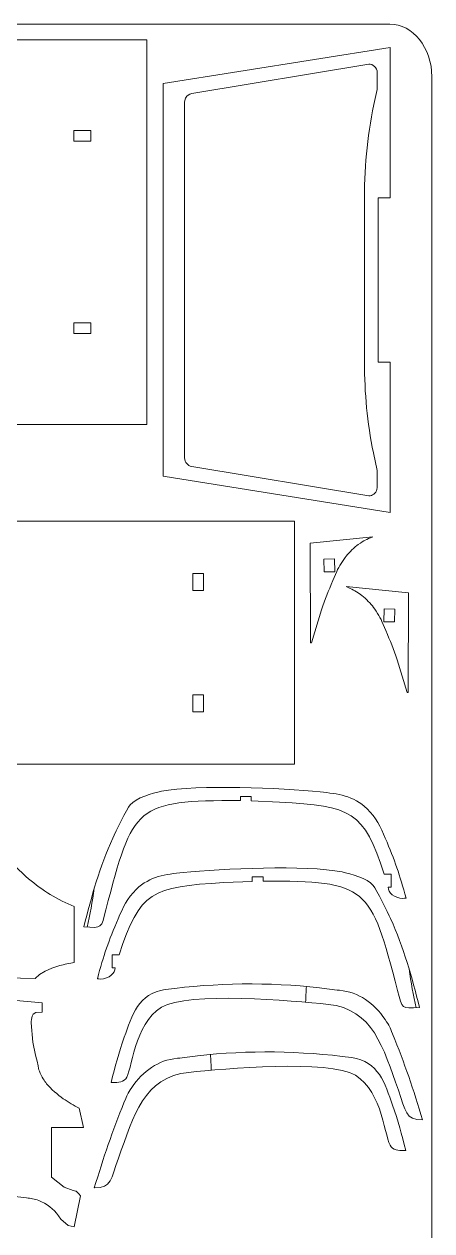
# Model space of a CAD drawing. Header units: centimetres. Extents: x -115 to 36, y 62 to 130.
# Drawn here: x -13.85 to -1.75, y 94.48 to 130.3 of the extents above; entities that cross this region are included whole.
import ezdxf

# ---------------------------------------------------------------- set-up
doc = ezdxf.new("R2010")
doc.units = ezdxf.units.CM
doc.header["$MEASUREMENT"] = 0
doc.layers.add('Camada 1', color=7, linetype='Continuous')

msp = doc.modelspace()

# ---------------------------------------------------------------- linework, layer by layer
at = {"layer": 'Camada 1', "lineweight": 9}
for points, knots in [([(-37.98462, 128.74245), (-37.98462, 129.60011), (-37.42239, 130.30186), (-36.7352, 130.30186), (-36.7352, 130.30186), (-36.7352, 130.30186), (-3.00048, 130.30186), (-3.00048, 130.30186), (-3.00048, 130.30186), (-2.31329, 130.30186), (-1.75102, 129.60011), (-1.75102, 128.74245), (-1.75102, 128.74245), (-1.75102, 128.74245), (-1.75102, 63.24875), (-1.75102, 63.24875), (-1.75102, 63.24875), (-1.75102, 62.39104), (-2.31329, 61.68936), (-3.00048, 61.68936), (-3.00048, 61.68936), (-3.00048, 61.68936), (-36.7352, 61.68936), (-36.7352, 61.68936), (-36.7352, 61.68936), (-37.42239, 61.68936), (-37.98462, 62.39104), (-37.98462, 63.24875), (-37.98462, 63.24875), (-37.98462, 63.24875), (-37.98462, 128.74245), (-37.98462, 128.74245)], [0, 0, 0, 0, 0.11111111, 0.11111111, 0.11111111, 0.11111111, 0.22222222, 0.22222222, 0.22222222, 0.22222222, 0.33333333, 0.33333333, 0.33333333, 0.33333333, 0.44444444, 0.44444444, 0.44444444, 0.44444444, 0.55555556, 0.55555556, 0.55555556, 0.55555556, 0.66666667, 0.66666667, 0.66666667, 0.66666667, 0.77777778, 0.77777778, 0.77777778, 0.77777778, 1, 1, 1, 1]), ([(-10.20844, 129.84083), (-10.20844, 129.84083), (-10.20844, 118.41996), (-10.20844, 118.41996), (-10.20844, 118.41996), (-10.20844, 118.41996), (-17.29414, 118.41996), (-17.29414, 118.41996), (-17.29414, 118.41996), (-17.29414, 118.41996), (-17.29414, 129.84083), (-17.29414, 129.84083), (-17.29414, 129.84083), (-17.29414, 129.84083), (-10.20844, 129.84083), (-10.20844, 129.84083)], [0, 0, 0, 0, 0.2, 0.2, 0.2, 0.2, 0.4, 0.4, 0.4, 0.4, 0.6, 0.6, 0.6, 0.6, 1, 1, 1, 1]), ([(-3.34613, 120.26524), (-3.34613, 120.26524), (-2.98545, 120.26524), (-2.98545, 120.26524), (-2.98545, 120.26524), (-2.98545, 120.26524), (-2.98837, 115.80536), (-2.98837, 115.80536), (-2.98837, 115.80536), (-2.98837, 115.80536), (-9.7238, 116.88034), (-9.7238, 116.88034), (-9.7238, 116.88034), (-9.7238, 116.88034), (-9.7238, 128.53511), (-9.7238, 128.53511), (-9.7238, 128.53511), (-9.7238, 128.53511), (-2.98837, 129.61004), (-2.98837, 129.61004), (-2.98837, 129.61004), (-2.98837, 129.61004), (-2.98545, 125.1502), (-2.98545, 125.1502), (-2.98545, 125.1502), (-2.98545, 125.1502), (-3.34613, 125.1502), (-3.34613, 125.1502), (-3.34613, 125.1502), (-3.34613, 125.1502), (-3.34613, 120.26524), (-3.34613, 120.26524)], [0, 0, 0, 0, 0.11111111, 0.11111111, 0.11111111, 0.11111111, 0.22222222, 0.22222222, 0.22222222, 0.22222222, 0.33333333, 0.33333333, 0.33333333, 0.33333333, 0.44444444, 0.44444444, 0.44444444, 0.44444444, 0.55555556, 0.55555556, 0.55555556, 0.55555556, 0.66666667, 0.66666667, 0.66666667, 0.66666667, 0.77777778, 0.77777778, 0.77777778, 0.77777778, 1, 1, 1, 1]), ([(-9.05885, 128.10714), (-9.05885, 128.10714), (-9.08659, 127.99153), (-9.08659, 127.99153), (-9.08659, 127.99153), (-9.08659, 127.99153), (-9.08659, 117.42391), (-9.08659, 117.42391), (-9.08659, 117.42391), (-9.07861, 117.28823), (-9.00431, 117.20187), (-8.87189, 117.17221), (-8.87189, 117.17221), (-8.87189, 117.17221), (-3.62558, 116.29747), (-3.62558, 116.29747), (-3.62558, 116.29747), (-3.51997, 116.29217), (-3.40427, 116.37967), (-3.37941, 116.48638), (-3.37941, 116.48638), (-3.37941, 116.48638), (-3.3707, 116.55235), (-3.3707, 116.55235), (-3.3707, 116.55235), (-3.3707, 116.55235), (-3.3707, 117.05304), (-3.3707, 117.05304), (-3.3707, 117.05304), (-3.3707, 117.05304), (-3.48717, 117.58072), (-3.48717, 117.58072), (-3.48717, 117.58072), (-3.66751, 118.48205), (-3.74851, 119.34673), (-3.75303, 120.26524), (-3.75303, 120.26524), (-3.75303, 120.26524), (-3.75303, 125.1502), (-3.75303, 125.1502), (-3.75303, 125.1502), (-3.74806, 126.16007), (-3.64934, 127.11218), (-3.43151, 128.09907), (-3.43151, 128.09907), (-3.43151, 128.09907), (-3.3707, 128.36236), (-3.3707, 128.36236), (-3.3707, 128.36236), (-3.3707, 128.36236), (-3.3707, 128.86305), (-3.3707, 128.86305), (-3.3707, 128.86305), (-3.37552, 129.0098), (-3.49476, 129.12446), (-3.62558, 129.11797), (-3.62558, 129.11797), (-3.62558, 129.11797), (-8.87189, 128.24323), (-8.87189, 128.24323), (-8.87189, 128.24323), (-8.96329, 128.22273), (-9.01238, 128.18661), (-9.05885, 128.10714)], [0, 0, 0, 0, 0.05882353, 0.05882353, 0.05882353, 0.05882353, 0.11764706, 0.11764706, 0.11764706, 0.11764706, 0.17647059, 0.17647059, 0.17647059, 0.17647059, 0.23529412, 0.23529412, 0.23529412, 0.23529412, 0.29411765, 0.29411765, 0.29411765, 0.29411765, 0.35294118, 0.35294118, 0.35294118, 0.35294118, 0.41176471, 0.41176471, 0.41176471, 0.41176471, 0.47058824, 0.47058824, 0.47058824, 0.47058824, 0.52941176, 0.52941176, 0.52941176, 0.52941176, 0.58823529, 0.58823529, 0.58823529, 0.58823529, 0.64705882, 0.64705882, 0.64705882, 0.64705882, 0.70588235, 0.70588235, 0.70588235, 0.70588235, 0.76470588, 0.76470588, 0.76470588, 0.76470588, 0.82352941, 0.82352941, 0.82352941, 0.82352941, 0.88235294, 0.88235294, 0.88235294, 0.88235294, 1, 1, 1, 1]), ([(-11.86877, 127.1449), (-11.86877, 127.1449), (-12.37856, 127.1449), (-12.37856, 127.1449), (-12.37856, 127.1449), (-12.37856, 127.1449), (-12.37856, 126.82634), (-12.37856, 126.82634), (-12.37856, 126.82634), (-12.37856, 126.82634), (-11.86877, 126.82634), (-11.86877, 126.82634), (-11.86877, 126.82634), (-11.86877, 126.82634), (-11.86877, 127.1449), (-11.86877, 127.1449)], [0, 0, 0, 0, 0.2, 0.2, 0.2, 0.2, 0.4, 0.4, 0.4, 0.4, 0.6, 0.6, 0.6, 0.6, 1, 1, 1, 1]), ([(-11.86877, 121.4345), (-11.86877, 121.4345), (-11.86877, 121.11586), (-11.86877, 121.11586), (-11.86877, 121.11586), (-11.86877, 121.11586), (-12.37856, 121.11586), (-12.37856, 121.11586), (-12.37856, 121.11586), (-12.37856, 121.11586), (-12.37856, 121.4345), (-12.37856, 121.4345), (-12.37856, 121.4345), (-12.37856, 121.4345), (-11.86877, 121.4345), (-11.86877, 121.4345)], [0, 0, 0, 0, 0.2, 0.2, 0.2, 0.2, 0.4, 0.4, 0.4, 0.4, 0.6, 0.6, 0.6, 0.6, 1, 1, 1, 1]), ([(-5.82989, 115.54616), (-5.82989, 115.54616), (-5.82989, 108.33867), (-5.82989, 108.33867), (-5.82989, 108.33867), (-5.82989, 108.33867), (-17.25076, 108.33867), (-17.25076, 108.33867), (-17.25076, 108.33867), (-17.25076, 108.33867), (-17.25076, 115.54616), (-17.25076, 115.54616), (-17.25076, 115.54616), (-17.25076, 115.54616), (-5.82989, 115.54616), (-5.82989, 115.54616)], [0, 0, 0, 0, 0.2, 0.2, 0.2, 0.2, 0.4, 0.4, 0.4, 0.4, 0.6, 0.6, 0.6, 0.6, 1, 1, 1, 1]), ([(-5.32658, 111.94119), (-5.32658, 111.94119), (-5.02455, 112.91628), (-5.02455, 112.91628), (-5.02455, 112.91628), (-4.91371, 113.24148), (-4.82173, 113.47013), (-4.6881, 113.78472), (-4.6881, 113.78472), (-4.6881, 113.78472), (-4.5738, 114.05684), (-4.5738, 114.05684), (-4.5738, 114.05684), (-4.50914, 114.19136), (-4.38384, 114.39845), (-4.29076, 114.51496), (-4.29076, 114.51496), (-4.20415, 114.62334), (-4.04739, 114.77647), (-3.93528, 114.85821), (-3.93528, 114.85821), (-3.75205, 114.98229), (-3.70134, 114.99979), (-3.50732, 115.08661), (-3.50732, 115.08661), (-3.50732, 115.08661), (-5.36349, 114.89877), (-5.36349, 114.89877), (-5.36349, 114.89877), (-5.36349, 114.89877), (-5.35148, 111.94111), (-5.35148, 111.94111), (-5.35148, 111.94111), (-5.35148, 111.94111), (-5.32658, 111.94119), (-5.32658, 111.94119)], [0, 0, 0, 0, 0.1, 0.1, 0.1, 0.1, 0.2, 0.2, 0.2, 0.2, 0.3, 0.3, 0.3, 0.3, 0.4, 0.4, 0.4, 0.4, 0.5, 0.5, 0.5, 0.5, 0.6, 0.6, 0.6, 0.6, 0.7, 0.7, 0.7, 0.7, 0.8, 0.8, 0.8, 0.8, 1, 1, 1, 1]), ([(-4.63989, 114.42903), (-4.63989, 114.42903), (-4.63232, 114.04653), (-4.63232, 114.04653), (-4.63232, 114.04653), (-4.63232, 114.04653), (-4.95105, 114.04018), (-4.95105, 114.04018), (-4.95105, 114.04018), (-4.95105, 114.04018), (-4.95862, 114.42268), (-4.95862, 114.42268), (-4.95862, 114.42268), (-4.95862, 114.42268), (-4.63989, 114.42903), (-4.63989, 114.42903)], [0, 0, 0, 0, 0.2, 0.2, 0.2, 0.2, 0.4, 0.4, 0.4, 0.4, 0.6, 0.6, 0.6, 0.6, 1, 1, 1, 1]), ([(-8.52583, 113.99916), (-8.52583, 113.99916), (-8.52583, 113.48942), (-8.52583, 113.48942), (-8.52583, 113.48942), (-8.52583, 113.48942), (-8.84443, 113.48942), (-8.84443, 113.48942), (-8.84443, 113.48942), (-8.84443, 113.48942), (-8.84443, 113.99916), (-8.84443, 113.99916), (-8.84443, 113.99916), (-8.84443, 113.99916), (-8.52583, 113.99916), (-8.52583, 113.99916)], [0, 0, 0, 0, 0.2, 0.2, 0.2, 0.2, 0.4, 0.4, 0.4, 0.4, 0.6, 0.6, 0.6, 0.6, 1, 1, 1, 1]), ([(-2.47953, 110.46005), (-2.47953, 110.46005), (-2.78156, 111.43514), (-2.78156, 111.43514), (-2.78156, 111.43514), (-2.8924, 111.76034), (-2.98438, 111.98899), (-3.11801, 112.30358), (-3.11801, 112.30358), (-3.11801, 112.30358), (-3.23231, 112.5757), (-3.23231, 112.5757), (-3.23231, 112.5757), (-3.29697, 112.71022), (-3.42227, 112.91731), (-3.51535, 113.03382), (-3.51535, 113.03382), (-3.60196, 113.1422), (-3.75872, 113.29533), (-3.87083, 113.37707), (-3.87083, 113.37707), (-4.05406, 113.50115), (-4.10477, 113.51865), (-4.29879, 113.60547), (-4.29879, 113.60547), (-4.29879, 113.60547), (-2.44262, 113.41763), (-2.44262, 113.41763), (-2.44262, 113.41763), (-2.44262, 113.41763), (-2.45463, 110.45997), (-2.45463, 110.45997), (-2.45463, 110.45997), (-2.45463, 110.45997), (-2.47953, 110.46005), (-2.47953, 110.46005)], [0, 0, 0, 0, 0.1, 0.1, 0.1, 0.1, 0.2, 0.2, 0.2, 0.2, 0.3, 0.3, 0.3, 0.3, 0.4, 0.4, 0.4, 0.4, 0.5, 0.5, 0.5, 0.5, 0.6, 0.6, 0.6, 0.6, 0.7, 0.7, 0.7, 0.7, 0.8, 0.8, 0.8, 0.8, 1, 1, 1, 1]), ([(-3.16622, 112.94789), (-3.16622, 112.94789), (-3.17379, 112.56539), (-3.17379, 112.56539), (-3.17379, 112.56539), (-3.17379, 112.56539), (-2.85506, 112.55904), (-2.85506, 112.55904), (-2.85506, 112.55904), (-2.85506, 112.55904), (-2.84749, 112.94154), (-2.84749, 112.94154), (-2.84749, 112.94154), (-2.84749, 112.94154), (-3.16622, 112.94789), (-3.16622, 112.94789)], [0, 0, 0, 0, 0.2, 0.2, 0.2, 0.2, 0.4, 0.4, 0.4, 0.4, 0.6, 0.6, 0.6, 0.6, 1, 1, 1, 1]), ([(-8.52583, 109.88567), (-8.52583, 109.88567), (-8.84443, 109.88567), (-8.84443, 109.88567), (-8.84443, 109.88567), (-8.84443, 109.88567), (-8.84443, 110.39542), (-8.84443, 110.39542), (-8.84443, 110.39542), (-8.84443, 110.39542), (-8.52583, 110.39542), (-8.52583, 110.39542), (-8.52583, 110.39542), (-8.52583, 110.39542), (-8.52583, 109.88567), (-8.52583, 109.88567)], [0, 0, 0, 0, 0.2, 0.2, 0.2, 0.2, 0.4, 0.4, 0.4, 0.4, 0.6, 0.6, 0.6, 0.6, 1, 1, 1, 1]), ([(-31.52274, 108.60974), (-31.52274, 108.60974), (-30.01406, 108.67757), (-30.01406, 108.67757), (-30.01406, 108.67757), (-30.01406, 108.67757), (-28.46536, 108.72227), (-28.46536, 108.72227), (-28.46536, 108.72227), (-28.46536, 108.72227), (-26.87603, 108.74172), (-26.87603, 108.74172), (-26.87603, 108.74172), (-26.87603, 108.74172), (-25.24539, 108.73377), (-25.24539, 108.73377), (-25.24539, 108.73377), (-25.24539, 108.73377), (-23.57283, 108.69647), (-23.57283, 108.69647), (-23.57283, 108.69647), (-23.57283, 108.69647), (-21.85778, 108.62759), (-21.85778, 108.62759), (-21.85778, 108.62759), (-21.85778, 108.62759), (-20.0995, 108.52508), (-20.0995, 108.52508), (-20.0995, 108.52508), (-20.0995, 108.52508), (-18.29746, 108.38688), (-18.29746, 108.38688), (-18.29746, 108.38688), (-17.89668, 108.34509), (-17.49063, 108.20545), (-17.15199, 107.98543), (-17.15199, 107.98543), (-16.93873, 107.84687), (-16.18489, 107.2005), (-15.95996, 107.00269), (-15.95996, 107.00269), (-15.95996, 107.00269), (-14.90605, 106.04253), (-14.90605, 106.04253), (-14.90605, 106.04253), (-14.90605, 106.04253), (-13.87108, 105.07023), (-13.87108, 105.07023), (-13.87108, 105.07023), (-13.47442, 104.70845), (-13.03396, 104.40476), (-12.54186, 104.18746), (-12.54186, 104.18746), (-12.54186, 104.18746), (-12.36294, 104.11303), (-12.36294, 104.11303), (-12.36294, 104.11303), (-12.36294, 104.11303), (-12.36294, 102.44631), (-12.36294, 102.44631), (-12.36294, 102.44631), (-12.49818, 102.42437), (-12.66042, 102.39402), (-12.79048, 102.35776), (-12.79048, 102.35776), (-12.79048, 102.35776), (-13.02492, 102.28155), (-13.02492, 102.28155), (-13.02492, 102.28155), (-13.02492, 102.28155), (-13.22503, 102.19182), (-13.22503, 102.19182), (-13.22503, 102.19182), (-13.22503, 102.19182), (-13.39076, 102.08859), (-13.39076, 102.08859), (-13.39076, 102.08859), (-13.39076, 102.08859), (-13.52211, 101.97192), (-13.52211, 101.97192), (-13.52211, 101.97192), (-13.52211, 101.97192), (-30.50443, 102.36199), (-30.50443, 102.36199), (-30.50443, 102.36199), (-30.50443, 102.36199), (-30.69329, 102.39624), (-30.69329, 102.39624), (-30.69329, 102.39624), (-30.69329, 102.39624), (-30.79039, 102.40609), (-30.79039, 102.40609), (-30.79039, 102.40609), (-30.79039, 102.40609), (-31.3502, 102.47786), (-31.3502, 102.47786), (-31.3502, 102.47786), (-32.66557, 102.62553), (-34.05273, 102.62387), (-35.36931, 102.49097), (-35.36931, 102.49097), (-35.36931, 102.49097), (-35.9578, 102.42297), (-35.9578, 102.42297), (-35.9578, 102.42297), (-36.09349, 102.40741), (-36.19273, 102.39367), (-36.32423, 102.34414), (-36.32423, 102.34414), (-36.55495, 102.25725), (-36.76867, 102.09251), (-36.9114, 101.89148), (-36.9114, 101.89148), (-36.9114, 101.89148), (-36.97885, 101.7858), (-36.97885, 101.7858), (-36.97885, 101.7858), (-36.97885, 101.7858), (-37.19444, 101.60396), (-37.19444, 101.60396), (-37.19444, 101.60396), (-37.19444, 101.60396), (-37.37548, 101.56582), (-37.37548, 101.56582), (-37.37548, 101.56582), (-37.37548, 101.56582), (-37.5692, 102.48576), (-37.5692, 102.48576), (-37.5692, 102.48576), (-37.40778, 102.65152), (-37.48477, 102.59613), (-37.34647, 102.64181), (-37.34647, 102.64181), (-37.34647, 102.64181), (-37.07925, 102.74216), (-37.07925, 102.74216), (-37.07925, 102.74216), (-37.07925, 102.74216), (-36.6995, 103.03945), (-36.6995, 103.03945), (-36.6995, 103.03945), (-36.6995, 103.03945), (-36.6995, 104.51299), (-36.6995, 104.51299), (-36.6995, 104.51299), (-36.6995, 104.51299), (-37.65213, 104.51299), (-37.65213, 104.51299), (-37.65213, 104.51299), (-37.65213, 104.51299), (-37.52315, 105.08055), (-37.52315, 105.08055), (-37.52315, 105.08055), (-37.36587, 105.17037), (-37.20292, 105.26167), (-37.05417, 105.3665), (-37.05417, 105.3665), (-36.89274, 105.48027), (-36.68381, 105.65794), (-36.55973, 105.81163), (-36.55973, 105.81163), (-36.49705, 105.88926), (-36.40874, 106.02756), (-36.36943, 106.1192), (-36.36943, 106.1192), (-36.29832, 106.30457), (-36.32332, 106.2809), (-36.29065, 106.43539), (-36.29065, 106.43539), (-36.29065, 106.43539), (-36.23149, 106.65943), (-36.23149, 106.65943), (-36.23149, 106.65943), (-36.23149, 106.65943), (-36.15114, 107.03923), (-36.15114, 107.03923), (-36.15114, 107.03923), (-36.15114, 107.03923), (-36.10454, 107.61393), (-36.10454, 107.61393), (-36.10454, 107.61393), (-36.10394, 107.66338), (-36.1107, 107.76477), (-36.12572, 107.81163), (-36.12572, 107.81163), (-36.12572, 107.81163), (-36.15537, 107.87637), (-36.15537, 107.87637), (-36.15537, 107.87637), (-36.15537, 107.87637), (-36.24333, 107.92073), (-36.24333, 107.92073), (-36.24333, 107.92073), (-36.24333, 107.92073), (-36.42568, 107.93033), (-36.42568, 107.93033), (-36.42568, 107.93033), (-36.42568, 107.93033), (-36.42568, 108.21231), (-36.42568, 108.21231), (-36.42568, 108.21231), (-36.42568, 108.21231), (-32.99202, 108.52085), (-32.99202, 108.52085), (-32.99202, 108.52085), (-32.99202, 108.52085), (-31.52274, 108.60974), (-31.52274, 108.60974)], [0, 0, 0, 0, 0.01886792, 0.01886792, 0.01886792, 0.01886792, 0.03773585, 0.03773585, 0.03773585, 0.03773585, 0.05660377, 0.05660377, 0.05660377, 0.05660377, 0.0754717, 0.0754717, 0.0754717, 0.0754717, 0.09433962, 0.09433962, 0.09433962, 0.09433962, 0.11320755, 0.11320755, 0.11320755, 0.11320755, 0.13207547, 0.13207547, 0.13207547, 0.13207547, 0.1509434, 0.1509434, 0.1509434, 0.1509434, 0.16981132, 0.16981132, 0.16981132, 0.16981132, 0.18867925, 0.18867925, 0.18867925, 0.18867925, 0.20754717, 0.20754717, 0.20754717, 0.20754717, 0.22641509, 0.22641509, 0.22641509, 0.22641509, 0.24528302, 0.24528302, 0.24528302, 0.24528302, 0.26415094, 0.26415094, 0.26415094, 0.26415094, 0.28301887, 0.28301887, 0.28301887, 0.28301887, 0.30188679, 0.30188679, 0.30188679, 0.30188679, 0.32075472, 0.32075472, 0.32075472, 0.32075472, 0.33962264, 0.33962264, 0.33962264, 0.33962264, 0.35849057, 0.35849057, 0.35849057, 0.35849057, 0.37735849, 0.37735849, 0.37735849, 0.37735849, 0.39622642, 0.39622642, 0.39622642, 0.39622642, 0.41509434, 0.41509434, 0.41509434, 0.41509434, 0.43396226, 0.43396226, 0.43396226, 0.43396226, 0.45283019, 0.45283019, 0.45283019, 0.45283019, 0.47169811, 0.47169811, 0.47169811, 0.47169811, 0.49056604, 0.49056604, 0.49056604, 0.49056604, 0.50943396, 0.50943396, 0.50943396, 0.50943396, 0.52830189, 0.52830189, 0.52830189, 0.52830189, 0.54716981, 0.54716981, 0.54716981, 0.54716981, 0.56603774, 0.56603774, 0.56603774, 0.56603774, 0.58490566, 0.58490566, 0.58490566, 0.58490566, 0.60377358, 0.60377358, 0.60377358, 0.60377358, 0.62264151, 0.62264151, 0.62264151, 0.62264151, 0.64150943, 0.64150943, 0.64150943, 0.64150943, 0.66037736, 0.66037736, 0.66037736, 0.66037736, 0.67924528, 0.67924528, 0.67924528, 0.67924528, 0.69811321, 0.69811321, 0.69811321, 0.69811321, 0.71698113, 0.71698113, 0.71698113, 0.71698113, 0.73584906, 0.73584906, 0.73584906, 0.73584906, 0.75471698, 0.75471698, 0.75471698, 0.75471698, 0.77358491, 0.77358491, 0.77358491, 0.77358491, 0.79245283, 0.79245283, 0.79245283, 0.79245283, 0.81132075, 0.81132075, 0.81132075, 0.81132075, 0.83018868, 0.83018868, 0.83018868, 0.83018868, 0.8490566, 0.8490566, 0.8490566, 0.8490566, 0.86792453, 0.86792453, 0.86792453, 0.86792453, 0.88679245, 0.88679245, 0.88679245, 0.88679245, 0.90566038, 0.90566038, 0.90566038, 0.90566038, 0.9245283, 0.9245283, 0.9245283, 0.9245283, 0.94339623, 0.94339623, 0.94339623, 0.94339623, 0.96226415, 0.96226415, 0.96226415, 0.96226415, 1, 1, 1, 1]), ([(-3.04596, 104.68507), (-3.04596, 104.52385), (-2.87336, 104.36441), (-2.60898, 104.34999), (-2.60898, 104.34999), (-2.58048, 104.35095), (-2.54537, 104.35687), (-2.51723, 104.35925), (-2.51723, 104.35925), (-2.70603, 105.05469), (-2.84936, 105.48041), (-3.13342, 106.14182), (-3.13342, 106.14182), (-3.27451, 106.47029), (-3.40326, 106.75419), (-3.67382, 107.01283), (-3.67382, 107.01283), (-4.09033, 107.41103), (-4.53279, 107.45715), (-5.06756, 107.51202), (-5.06756, 107.51202), (-6.20477, 107.62872), (-8.71086, 107.74192), (-9.7779, 107.53093), (-9.7779, 107.53093), (-10.04084, 107.47895), (-10.52681, 107.33932), (-10.70331, 107.12544), (-10.70331, 107.12544), (-10.79823, 107.01044), (-11.14477, 106.31413), (-11.22066, 106.14468), (-11.22066, 106.14468), (-11.60821, 105.2794), (-11.8497, 104.42235), (-12.07798, 103.50693), (-12.07798, 103.50693), (-11.53089, 103.46889), (-11.56561, 103.46233), (-11.42447, 104.0094), (-11.42447, 104.0094), (-10.6262, 107.10379), (-10.54006, 107.2699), (-7.43396, 107.25413), (-7.43396, 107.25413), (-7.43396, 107.25413), (-7.43396, 107.38056), (-7.43396, 107.38056), (-7.43396, 107.38056), (-7.43396, 107.38056), (-7.11546, 107.38056), (-7.11546, 107.38056), (-7.11546, 107.38056), (-7.11546, 107.38056), (-7.11546, 107.24919), (-7.11546, 107.24919), (-7.11546, 107.24919), (-7.11546, 107.24919), (-6.2712, 107.21217), (-6.2712, 107.21217), (-6.2712, 107.21217), (-4.13903, 107.09399), (-3.76873, 106.94229), (-3.16787, 105.07055), (-3.16787, 105.07055), (-3.16721, 105.06949), (-3.16671, 105.0684), (-3.16635, 105.06727), (-3.16635, 105.06727), (-3.16635, 105.06727), (-2.95632, 105.06727), (-2.95632, 105.06727), (-2.95632, 105.06727), (-2.95632, 105.06727), (-2.95632, 104.68507), (-2.95632, 104.68507), (-2.95632, 104.68507), (-2.95632, 104.68507), (-3.04596, 104.68507), (-3.04596, 104.68507)], [0, 0, 0, 0, 0.04761905, 0.04761905, 0.04761905, 0.04761905, 0.0952381, 0.0952381, 0.0952381, 0.0952381, 0.14285714, 0.14285714, 0.14285714, 0.14285714, 0.19047619, 0.19047619, 0.19047619, 0.19047619, 0.23809524, 0.23809524, 0.23809524, 0.23809524, 0.28571429, 0.28571429, 0.28571429, 0.28571429, 0.33333333, 0.33333333, 0.33333333, 0.33333333, 0.38095238, 0.38095238, 0.38095238, 0.38095238, 0.42857143, 0.42857143, 0.42857143, 0.42857143, 0.47619048, 0.47619048, 0.47619048, 0.47619048, 0.52380952, 0.52380952, 0.52380952, 0.52380952, 0.57142857, 0.57142857, 0.57142857, 0.57142857, 0.61904762, 0.61904762, 0.61904762, 0.61904762, 0.66666667, 0.66666667, 0.66666667, 0.66666667, 0.71428571, 0.71428571, 0.71428571, 0.71428571, 0.76190476, 0.76190476, 0.76190476, 0.76190476, 0.80952381, 0.80952381, 0.80952381, 0.80952381, 0.85714286, 0.85714286, 0.85714286, 0.85714286, 0.9047619, 0.9047619, 0.9047619, 0.9047619, 1, 1, 1, 1]), ([(-11.14924, 102.29237), (-11.14924, 102.13115), (-11.32184, 101.97171), (-11.58622, 101.95729), (-11.58622, 101.95729), (-11.61472, 101.95825), (-11.64983, 101.96417), (-11.67797, 101.96655), (-11.67797, 101.96655), (-11.48917, 102.66199), (-11.34584, 103.08771), (-11.06178, 103.74912), (-11.06178, 103.74912), (-10.92069, 104.07759), (-10.79194, 104.36149), (-10.52138, 104.62013), (-10.52138, 104.62013), (-10.10487, 105.01833), (-9.66241, 105.06445), (-9.12764, 105.11932), (-9.12764, 105.11932), (-7.99043, 105.23602), (-5.48434, 105.34922), (-4.4173, 105.13823), (-4.4173, 105.13823), (-4.15436, 105.08625), (-3.66839, 104.94662), (-3.49189, 104.73274), (-3.49189, 104.73274), (-3.39697, 104.61774), (-3.05043, 103.92143), (-2.97454, 103.75198), (-2.97454, 103.75198), (-2.58699, 102.8867), (-2.3455, 102.02965), (-2.11722, 101.11423), (-2.11722, 101.11423), (-2.66431, 101.07619), (-2.62959, 101.06963), (-2.77073, 101.6167), (-2.77073, 101.6167), (-3.569, 104.71109), (-3.65514, 104.8772), (-6.76124, 104.86143), (-6.76124, 104.86143), (-6.76124, 104.86143), (-6.76124, 104.98786), (-6.76124, 104.98786), (-6.76124, 104.98786), (-6.76124, 104.98786), (-7.07974, 104.98786), (-7.07974, 104.98786), (-7.07974, 104.98786), (-7.07974, 104.98786), (-7.07974, 104.85649), (-7.07974, 104.85649), (-7.07974, 104.85649), (-7.07974, 104.85649), (-7.924, 104.81947), (-7.924, 104.81947), (-7.924, 104.81947), (-10.05617, 104.70129), (-10.42647, 104.54959), (-11.02733, 102.67785), (-11.02733, 102.67785), (-11.02799, 102.67679), (-11.02849, 102.6757), (-11.02885, 102.67457), (-11.02885, 102.67457), (-11.02885, 102.67457), (-11.23888, 102.67457), (-11.23888, 102.67457), (-11.23888, 102.67457), (-11.23888, 102.67457), (-11.23888, 102.29237), (-11.23888, 102.29237), (-11.23888, 102.29237), (-11.23888, 102.29237), (-11.14924, 102.29237), (-11.14924, 102.29237)], [0, 0, 0, 0, 0.04761905, 0.04761905, 0.04761905, 0.04761905, 0.0952381, 0.0952381, 0.0952381, 0.0952381, 0.14285714, 0.14285714, 0.14285714, 0.14285714, 0.19047619, 0.19047619, 0.19047619, 0.19047619, 0.23809524, 0.23809524, 0.23809524, 0.23809524, 0.28571429, 0.28571429, 0.28571429, 0.28571429, 0.33333333, 0.33333333, 0.33333333, 0.33333333, 0.38095238, 0.38095238, 0.38095238, 0.38095238, 0.42857143, 0.42857143, 0.42857143, 0.42857143, 0.47619048, 0.47619048, 0.47619048, 0.47619048, 0.52380952, 0.52380952, 0.52380952, 0.52380952, 0.57142857, 0.57142857, 0.57142857, 0.57142857, 0.61904762, 0.61904762, 0.61904762, 0.61904762, 0.66666667, 0.66666667, 0.66666667, 0.66666667, 0.71428571, 0.71428571, 0.71428571, 0.71428571, 0.76190476, 0.76190476, 0.76190476, 0.76190476, 0.80952381, 0.80952381, 0.80952381, 0.80952381, 0.85714286, 0.85714286, 0.85714286, 0.85714286, 0.9047619, 0.9047619, 0.9047619, 0.9047619, 1, 1, 1, 1]), ([(-18.2194, 101.65075), (-18.2194, 101.65075), (-19.72808, 101.71858), (-19.72808, 101.71858), (-19.72808, 101.71858), (-19.72808, 101.71858), (-21.27678, 101.76328), (-21.27678, 101.76328), (-21.27678, 101.76328), (-21.27678, 101.76328), (-22.86611, 101.78273), (-22.86611, 101.78273), (-22.86611, 101.78273), (-22.86611, 101.78273), (-24.49675, 101.77478), (-24.49675, 101.77478), (-24.49675, 101.77478), (-24.49675, 101.77478), (-26.16931, 101.73748), (-26.16931, 101.73748), (-26.16931, 101.73748), (-26.16931, 101.73748), (-27.88436, 101.6686), (-27.88436, 101.6686), (-27.88436, 101.6686), (-27.88436, 101.6686), (-29.64264, 101.56609), (-29.64264, 101.56609), (-29.64264, 101.56609), (-29.64264, 101.56609), (-31.44468, 101.42789), (-31.44468, 101.42789), (-31.44468, 101.42789), (-31.84546, 101.3861), (-32.25151, 101.24646), (-32.59015, 101.02644), (-32.59015, 101.02644), (-32.80341, 100.88788), (-33.55725, 100.24151), (-33.78218, 100.0437), (-33.78218, 100.0437), (-33.78218, 100.0437), (-34.83609, 99.08354), (-34.83609, 99.08354), (-34.83609, 99.08354), (-34.83609, 99.08354), (-35.87106, 98.11124), (-35.87106, 98.11124), (-35.87106, 98.11124), (-36.26772, 97.74946), (-36.70818, 97.44577), (-37.20028, 97.22847), (-37.20028, 97.22847), (-37.20028, 97.22847), (-37.3792, 97.15404), (-37.3792, 97.15404), (-37.3792, 97.15404), (-37.3792, 97.15404), (-37.3792, 95.48732), (-37.3792, 95.48732), (-37.3792, 95.48732), (-37.24396, 95.46538), (-37.08172, 95.43503), (-36.95166, 95.39877), (-36.95166, 95.39877), (-36.95166, 95.39877), (-36.71722, 95.32256), (-36.71722, 95.32256), (-36.71722, 95.32256), (-36.71722, 95.32256), (-36.51711, 95.23283), (-36.51711, 95.23283), (-36.51711, 95.23283), (-36.51711, 95.23283), (-36.35138, 95.1296), (-36.35138, 95.1296), (-36.35138, 95.1296), (-36.35138, 95.1296), (-36.22003, 95.01293), (-36.22003, 95.01293), (-36.22003, 95.01293), (-36.22003, 95.01293), (-19.23771, 95.403), (-19.23771, 95.403), (-19.23771, 95.403), (-19.23771, 95.403), (-19.04885, 95.43725), (-19.04885, 95.43725), (-19.04885, 95.43725), (-19.04885, 95.43725), (-18.95175, 95.4471), (-18.95175, 95.4471), (-18.95175, 95.4471), (-18.95175, 95.4471), (-18.39194, 95.51887), (-18.39194, 95.51887), (-18.39194, 95.51887), (-17.07657, 95.66654), (-15.68941, 95.66488), (-14.37283, 95.53198), (-14.37283, 95.53198), (-14.37283, 95.53198), (-13.78434, 95.46398), (-13.78434, 95.46398), (-13.78434, 95.46398), (-13.64865, 95.44842), (-13.54941, 95.43468), (-13.41791, 95.38515), (-13.41791, 95.38515), (-13.18719, 95.29826), (-12.97347, 95.13352), (-12.83074, 94.93249), (-12.83074, 94.93249), (-12.83074, 94.93249), (-12.76329, 94.82681), (-12.76329, 94.82681), (-12.76329, 94.82681), (-12.76329, 94.82681), (-12.5477, 94.64497), (-12.5477, 94.64497), (-12.5477, 94.64497), (-12.5477, 94.64497), (-12.36666, 94.60683), (-12.36666, 94.60683), (-12.36666, 94.60683), (-12.36666, 94.60683), (-12.17294, 95.52677), (-12.17294, 95.52677), (-12.17294, 95.52677), (-12.33436, 95.69253), (-12.25737, 95.63714), (-12.39567, 95.68282), (-12.39567, 95.68282), (-12.39567, 95.68282), (-12.66289, 95.78317), (-12.66289, 95.78317), (-12.66289, 95.78317), (-12.66289, 95.78317), (-13.04264, 96.08046), (-13.04264, 96.08046), (-13.04264, 96.08046), (-13.04264, 96.08046), (-13.04264, 97.554), (-13.04264, 97.554), (-13.04264, 97.554), (-13.04264, 97.554), (-12.09001, 97.554), (-12.09001, 97.554), (-12.09001, 97.554), (-12.09001, 97.554), (-12.21899, 98.12156), (-12.21899, 98.12156), (-12.21899, 98.12156), (-12.37627, 98.21138), (-12.53922, 98.30268), (-12.68797, 98.40751), (-12.68797, 98.40751), (-12.8494, 98.52128), (-13.05833, 98.69895), (-13.18241, 98.85264), (-13.18241, 98.85264), (-13.24509, 98.93027), (-13.3334, 99.06857), (-13.37271, 99.16021), (-13.37271, 99.16021), (-13.44382, 99.34558), (-13.41882, 99.32191), (-13.45149, 99.4764), (-13.45149, 99.4764), (-13.45149, 99.4764), (-13.51065, 99.70044), (-13.51065, 99.70044), (-13.51065, 99.70044), (-13.51065, 99.70044), (-13.591, 100.08024), (-13.591, 100.08024), (-13.591, 100.08024), (-13.591, 100.08024), (-13.6376, 100.65494), (-13.6376, 100.65494), (-13.6376, 100.65494), (-13.6382, 100.70439), (-13.63144, 100.80578), (-13.61642, 100.85264), (-13.61642, 100.85264), (-13.61642, 100.85264), (-13.58677, 100.91738), (-13.58677, 100.91738), (-13.58677, 100.91738), (-13.58677, 100.91738), (-13.49881, 100.96174), (-13.49881, 100.96174), (-13.49881, 100.96174), (-13.49881, 100.96174), (-13.31646, 100.97134), (-13.31646, 100.97134), (-13.31646, 100.97134), (-13.31646, 100.97134), (-13.31646, 101.25332), (-13.31646, 101.25332), (-13.31646, 101.25332), (-13.31646, 101.25332), (-16.75012, 101.56186), (-16.75012, 101.56186), (-16.75012, 101.56186), (-16.75012, 101.56186), (-18.2194, 101.65075), (-18.2194, 101.65075)], [0, 0, 0, 0, 0.01886792, 0.01886792, 0.01886792, 0.01886792, 0.03773585, 0.03773585, 0.03773585, 0.03773585, 0.05660377, 0.05660377, 0.05660377, 0.05660377, 0.0754717, 0.0754717, 0.0754717, 0.0754717, 0.09433962, 0.09433962, 0.09433962, 0.09433962, 0.11320755, 0.11320755, 0.11320755, 0.11320755, 0.13207547, 0.13207547, 0.13207547, 0.13207547, 0.1509434, 0.1509434, 0.1509434, 0.1509434, 0.16981132, 0.16981132, 0.16981132, 0.16981132, 0.18867925, 0.18867925, 0.18867925, 0.18867925, 0.20754717, 0.20754717, 0.20754717, 0.20754717, 0.22641509, 0.22641509, 0.22641509, 0.22641509, 0.24528302, 0.24528302, 0.24528302, 0.24528302, 0.26415094, 0.26415094, 0.26415094, 0.26415094, 0.28301887, 0.28301887, 0.28301887, 0.28301887, 0.30188679, 0.30188679, 0.30188679, 0.30188679, 0.32075472, 0.32075472, 0.32075472, 0.32075472, 0.33962264, 0.33962264, 0.33962264, 0.33962264, 0.35849057, 0.35849057, 0.35849057, 0.35849057, 0.37735849, 0.37735849, 0.37735849, 0.37735849, 0.39622642, 0.39622642, 0.39622642, 0.39622642, 0.41509434, 0.41509434, 0.41509434, 0.41509434, 0.43396226, 0.43396226, 0.43396226, 0.43396226, 0.45283019, 0.45283019, 0.45283019, 0.45283019, 0.47169811, 0.47169811, 0.47169811, 0.47169811, 0.49056604, 0.49056604, 0.49056604, 0.49056604, 0.50943396, 0.50943396, 0.50943396, 0.50943396, 0.52830189, 0.52830189, 0.52830189, 0.52830189, 0.54716981, 0.54716981, 0.54716981, 0.54716981, 0.56603774, 0.56603774, 0.56603774, 0.56603774, 0.58490566, 0.58490566, 0.58490566, 0.58490566, 0.60377358, 0.60377358, 0.60377358, 0.60377358, 0.62264151, 0.62264151, 0.62264151, 0.62264151, 0.64150943, 0.64150943, 0.64150943, 0.64150943, 0.66037736, 0.66037736, 0.66037736, 0.66037736, 0.67924528, 0.67924528, 0.67924528, 0.67924528, 0.69811321, 0.69811321, 0.69811321, 0.69811321, 0.71698113, 0.71698113, 0.71698113, 0.71698113, 0.73584906, 0.73584906, 0.73584906, 0.73584906, 0.75471698, 0.75471698, 0.75471698, 0.75471698, 0.77358491, 0.77358491, 0.77358491, 0.77358491, 0.79245283, 0.79245283, 0.79245283, 0.79245283, 0.81132075, 0.81132075, 0.81132075, 0.81132075, 0.83018868, 0.83018868, 0.83018868, 0.83018868, 0.8490566, 0.8490566, 0.8490566, 0.8490566, 0.86792453, 0.86792453, 0.86792453, 0.86792453, 0.88679245, 0.88679245, 0.88679245, 0.88679245, 0.90566038, 0.90566038, 0.90566038, 0.90566038, 0.9245283, 0.9245283, 0.9245283, 0.9245283, 0.94339623, 0.94339623, 0.94339623, 0.94339623, 0.96226415, 0.96226415, 0.96226415, 0.96226415, 1, 1, 1, 1]), ([(-4.83136, 101.20739), (-3.49518, 101.06548), (-3.19819, 99.93228), (-2.74358, 98.65702), (-2.74358, 98.65702), (-2.52164, 98.03442), (-2.53828, 97.78001), (-2.03339, 97.7761), (-2.03339, 97.7761), (-2.03127, 97.77619), (-2.02913, 97.77624), (-2.02698, 97.77624), (-2.02698, 97.77624), (-2.29612, 98.65919), (-2.55987, 99.46886), (-2.91777, 100.32736), (-2.91777, 100.32736), (-3.01495, 100.56049), (-2.99458, 100.54897), (-3.13932, 100.7577), (-3.13932, 100.7577), (-3.47322, 101.23925), (-3.91522, 101.57245), (-4.49424, 101.6257), (-4.49424, 101.6257), (-4.67629, 101.64245), (-4.89685, 101.67887), (-5.08882, 101.70043), (-5.08882, 101.70043), (-6.58729, 101.86868), (-8.16378, 101.84576), (-9.66111, 101.64617), (-9.66111, 101.64617), (-10.46165, 101.53946), (-10.6538, 100.87573), (-10.87813, 100.23138), (-10.87813, 100.23138), (-11.03973, 99.76725), (-11.15316, 99.36199), (-11.2682, 98.88891), (-11.2682, 98.88891), (-11.26728, 98.88733), (-11.26636, 98.88576), (-11.2654, 98.8842), (-11.2654, 98.8842), (-11.26505, 98.88572), (-11.2647, 98.88723), (-11.26436, 98.88872), (-11.26436, 98.88872), (-11.12214, 98.88181), (-10.94761, 98.87754), (-10.83645, 98.99786), (-10.83645, 98.99786), (-10.64704, 99.20291), (-10.59582, 100.63305), (-9.77453, 101.12002), (-9.77453, 101.12002), (-8.98464, 101.58837), (-5.8699, 101.31769), (-4.83136, 101.20739)], [0, 0, 0, 0, 0.0625, 0.0625, 0.0625, 0.0625, 0.125, 0.125, 0.125, 0.125, 0.1875, 0.1875, 0.1875, 0.1875, 0.25, 0.25, 0.25, 0.25, 0.3125, 0.3125, 0.3125, 0.3125, 0.375, 0.375, 0.375, 0.375, 0.4375, 0.4375, 0.4375, 0.4375, 0.5, 0.5, 0.5, 0.5, 0.5625, 0.5625, 0.5625, 0.5625, 0.625, 0.625, 0.625, 0.625, 0.6875, 0.6875, 0.6875, 0.6875, 0.75, 0.75, 0.75, 0.75, 0.8125, 0.8125, 0.8125, 0.8125, 0.875, 0.875, 0.875, 0.875, 1, 1, 1, 1]), ([(-8.96382, 99.18906), (-10.3, 99.04715), (-10.59699, 97.91395), (-11.0516, 96.63869), (-11.0516, 96.63869), (-11.27354, 96.01609), (-11.2569, 95.76168), (-11.76179, 95.75777), (-11.76179, 95.75777), (-11.76391, 95.75786), (-11.76605, 95.75791), (-11.7682, 95.75791), (-11.7682, 95.75791), (-11.49906, 96.64086), (-11.23531, 97.45053), (-10.87741, 98.30903), (-10.87741, 98.30903), (-10.78023, 98.54216), (-10.8006, 98.53064), (-10.65586, 98.73937), (-10.65586, 98.73937), (-10.32196, 99.22092), (-9.87996, 99.55412), (-9.30094, 99.60737), (-9.30094, 99.60737), (-9.11889, 99.62412), (-8.89833, 99.66054), (-8.70636, 99.6821), (-8.70636, 99.6821), (-7.20789, 99.85035), (-5.6314, 99.82743), (-4.13407, 99.62784), (-4.13407, 99.62784), (-3.33353, 99.52113), (-3.14138, 98.8574), (-2.91705, 98.21305), (-2.91705, 98.21305), (-2.75545, 97.74892), (-2.64202, 97.34366), (-2.52698, 96.87058), (-2.52698, 96.87058), (-2.5279, 96.869), (-2.52882, 96.86743), (-2.52978, 96.86587), (-2.52978, 96.86587), (-2.53013, 96.86739), (-2.53048, 96.8689), (-2.53082, 96.87039), (-2.53082, 96.87039), (-2.67304, 96.86348), (-2.84757, 96.85921), (-2.95873, 96.97953), (-2.95873, 96.97953), (-3.14814, 97.18458), (-3.19936, 98.61472), (-4.02065, 99.10169), (-4.02065, 99.10169), (-4.81054, 99.57004), (-7.92528, 99.29936), (-8.96382, 99.18906)], [0, 0, 0, 0, 0.0625, 0.0625, 0.0625, 0.0625, 0.125, 0.125, 0.125, 0.125, 0.1875, 0.1875, 0.1875, 0.1875, 0.25, 0.25, 0.25, 0.25, 0.3125, 0.3125, 0.3125, 0.3125, 0.375, 0.375, 0.375, 0.375, 0.4375, 0.4375, 0.4375, 0.4375, 0.5, 0.5, 0.5, 0.5, 0.5625, 0.5625, 0.5625, 0.5625, 0.625, 0.625, 0.625, 0.625, 0.6875, 0.6875, 0.6875, 0.6875, 0.75, 0.75, 0.75, 0.75, 0.8125, 0.8125, 0.8125, 0.8125, 0.875, 0.875, 0.875, 0.875, 1, 1, 1, 1])]:
    msp.add_open_spline(points, degree=3, knots=knots, dxfattribs=at)
at = {"layer": 'Camada 1', "color": 140, "lineweight": 9}
for points in [[(-11.76759, 104.65416), (-11.8253, 104.24956), (-11.89606, 103.86487), (-11.97984, 103.50014)], [(-2.42761, 102.26146), (-2.3699, 101.85686), (-2.29914, 101.47217), (-2.21536, 101.10744)], [(-5.47526, 101.73945), (-5.48515, 101.57858), (-5.49186, 101.4223), (-5.49638, 101.27115)], [(-8.31992, 99.72112), (-8.31003, 99.56025), (-8.30332, 99.40397), (-8.2988, 99.25282)]]:
    msp.add_open_spline(points, degree=3, dxfattribs=at)

doc.saveas('drawing.dxf')
